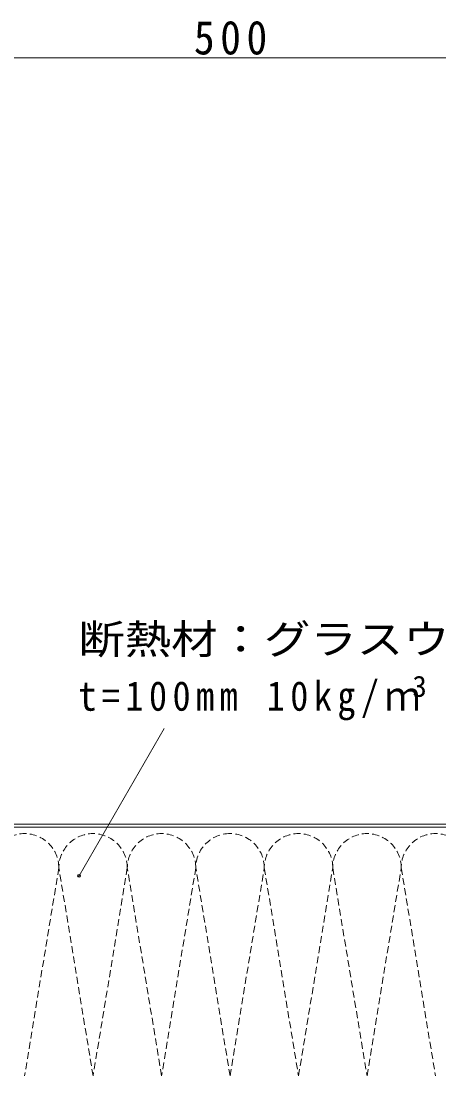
# Model space of a CAD drawing. Units: millimetres, scale not verified. Extents: x -1135 to 2170, y -967 to 2693.
# Drawn here: x 1516.9 to 1661.8, y 490.7 to 855.3 of the extents above; entities that cross this region are included whole.
import ezdxf
from ezdxf.enums import TextEntityAlignment as Align

# ---------------------------------------------------------------- set-up
doc = ezdxf.new("R2010")
doc.units = ezdxf.units.MM
doc.header["$LTSCALE"] = 2
doc.header["$PDMODE"] = 32
doc.header["$PDSIZE"] = 1
doc.linetypes.add('DASHED1', pattern=[1.8, 1.2, -0.6])
doc.layers.add('0-2_02', color=3, linetype='Continuous', lineweight=18)
doc.styles.add('ＭＳ ゴシック', font='')
doc.styles.get('ＭＳ ゴシック').set_extended_font_data('MS Gothic')

msp = doc.modelspace()

# ---------------------------------------------------------------- linework, layer by layer
at = {"layer": '0-2_02', "color": 7}
for p, q in [((1339.336, 842.525), (1839.336, 842.525)), ((1537.006, 558.746), (1566.5, 609.827)), ((1510.313, 575.662), (1589.336, 575.662)), ((1668.358, 575.662), (1589.336, 575.662))]:
    msp.add_line(p, q, dxfattribs=at)
for points in [[(1589.336, 576.663), (1510.313, 576.663), (1380.62, 742.269)], [(1589.336, 576.663), (1668.358, 576.663), (1798.051, 742.269), (1798.837, 742.653)]]:
    msp.add_lwpolyline(points, dxfattribs=at)
at = {"layer": '0-2_02', "color": 4, "linetype": 'DASHED1', "lineweight": 9}
for points in [[(1589.365, 489.337), (1577.491, 561.537), (1565.615, 489.337), (1553.741, 561.537), (1541.865, 489.337), (1529.99, 561.537), (1518.115, 489.337)], [(1589.367, 489.337), (1601.242, 561.537), (1613.117, 489.337), (1624.992, 561.537), (1636.867, 489.337), (1648.742, 561.537), (1660.617, 489.337)]]:
    msp.add_lwpolyline(points, dxfattribs=at)
for centre, start, end in [((1518.115, 561.537), 0, 180), ((1541.865, 561.537), 0, 180), ((1565.615, 561.537), 0, 180), ((1589.365, 561.537), 89.99591, 180), ((1589.367, 561.537), 0, 90.00409), ((1613.117, 561.537), 0, 180), ((1636.867, 561.537), 0, 180), ((1660.617, 561.537), 0, 180)]:
    msp.add_arc(centre, 11.875, start, end, dxfattribs=at)
at = {"layer": '0-2_02'}
msp.add_point((1537.006, 558.746), dxfattribs=at)

# ---------------------------------------------------------------- texts
at = {"layer": '0-2_02', "color": 2, "style": 'ＭＳ ゴシック', "width": 1.15}
msp.add_text('断熱材：グラスウール', height=10.26, dxfattribs=at).set_placement((1536.747, 632.664), align=Align.BOTTOM_LEFT)
at = {"layer": '0-2_02', "color": 2, "style": 'ＭＳ ゴシック'}
msp.add_text('3', height=7.331, dxfattribs=at).set_placement((1652.61, 618.661), align=Align.BOTTOM_LEFT)
at = {"layer": '0-2_02', "color": 2, "attachment_point": 7, "style": 'ＭＳ ゴシック'}
for s, insert, char_height in [('\\T1.27;\\W0.9;500', (1576.836, 843.526), 11.73), ('\\T1.3;\\W0.9;t=100mm\\~10kg/ｍ', (1536.747, 612.664), 10.26)]:
    msp.add_mtext(s, dxfattribs=dict(at, insert=insert, char_height=char_height))

doc.saveas('drawing.dxf')
